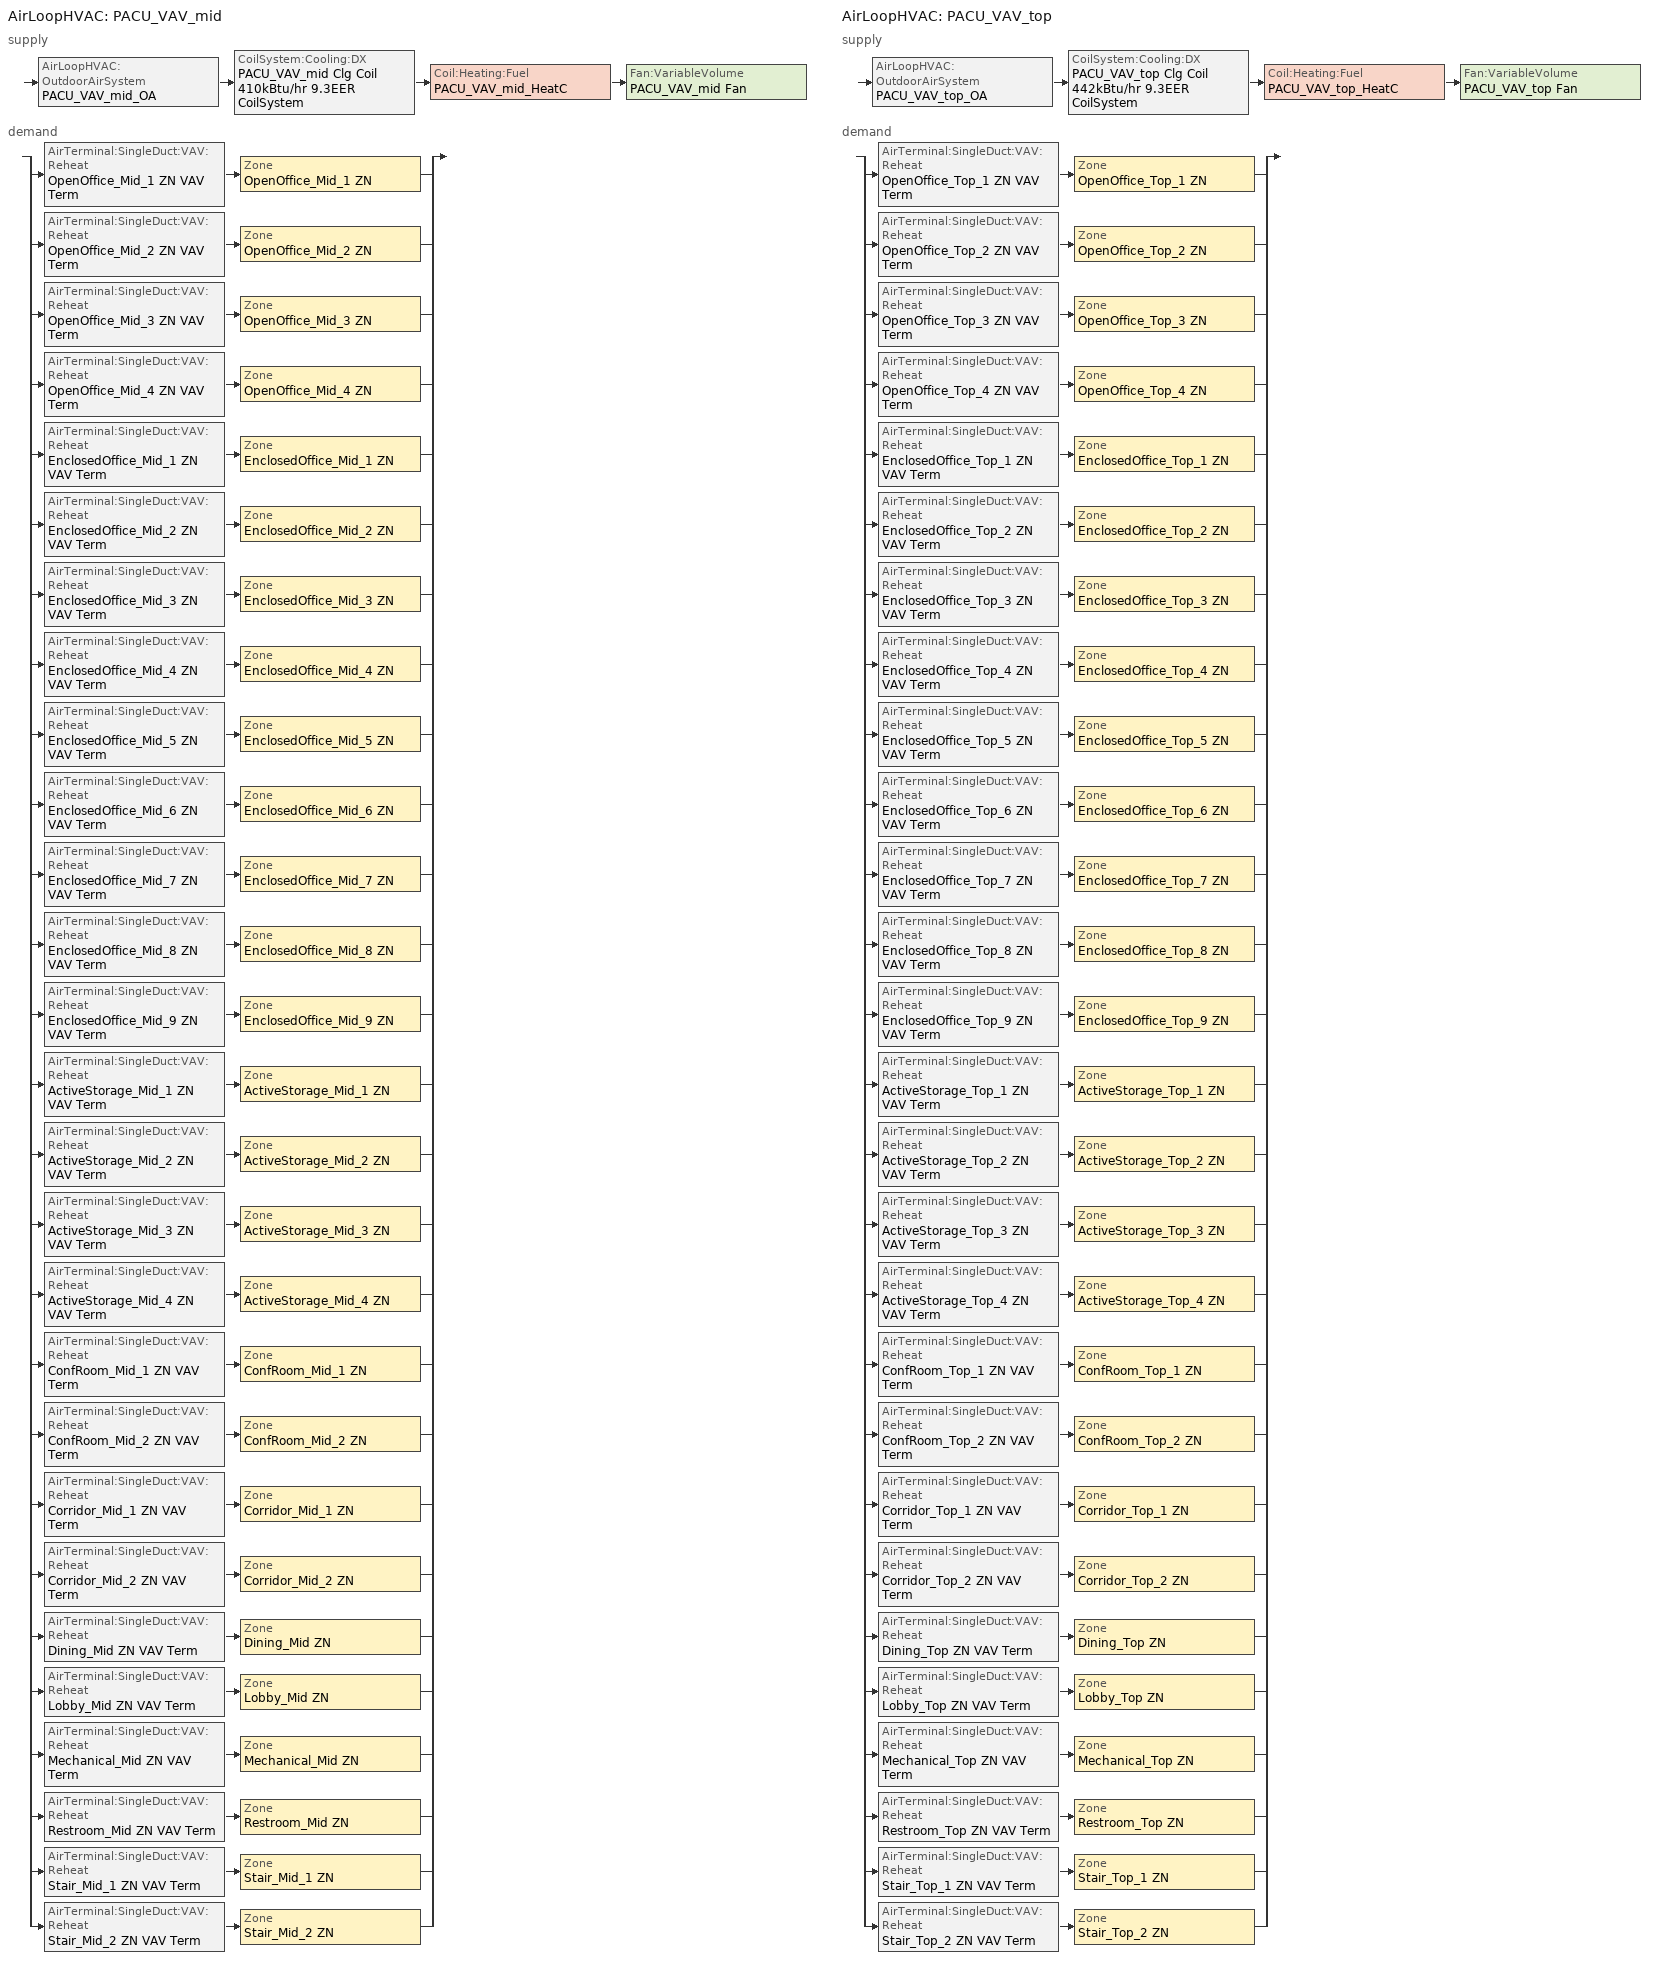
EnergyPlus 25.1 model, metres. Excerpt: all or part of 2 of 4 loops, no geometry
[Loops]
AirLoopHVAC 'PACU_VAV_mid'
 supply: AirLoopHVAC:OutdoorAirSystem 'PACU_VAV_mid_OA' > CoilSystem:Cooling:DX 'PACU_VAV_mid Clg Coil 410kBtu/hr 9.3EER CoilSystem' > Coil:Heating:Fuel 'PACU_VAV_mid_HeatC' > Fan:VariableVolume 'PACU_VAV_mid Fan'
 demand: split
  | AirTerminal:SingleDuct:VAV:Reheat 'OpenOffice_Mid_1 ZN VAV Term' > Zone 'OpenOffice_Mid_1 ZN'
  | AirTerminal:SingleDuct:VAV:Reheat 'OpenOffice_Mid_2 ZN VAV Term' > Zone 'OpenOffice_Mid_2 ZN'
  | AirTerminal:SingleDuct:VAV:Reheat 'OpenOffice_Mid_3 ZN VAV Term' > Zone 'OpenOffice_Mid_3 ZN'
  | AirTerminal:SingleDuct:VAV:Reheat 'OpenOffice_Mid_4 ZN VAV Term' > Zone 'OpenOffice_Mid_4 ZN'
  | AirTerminal:SingleDuct:VAV:Reheat 'EnclosedOffice_Mid_1 ZN VAV Term' > Zone 'EnclosedOffice_Mid_1 ZN'
  | AirTerminal:SingleDuct:VAV:Reheat 'EnclosedOffice_Mid_2 ZN VAV Term' > Zone 'EnclosedOffice_Mid_2 ZN'
  | AirTerminal:SingleDuct:VAV:Reheat 'EnclosedOffice_Mid_3 ZN VAV Term' > Zone 'EnclosedOffice_Mid_3 ZN'
  | AirTerminal:SingleDuct:VAV:Reheat 'EnclosedOffice_Mid_4 ZN VAV Term' > Zone 'EnclosedOffice_Mid_4 ZN'
  | AirTerminal:SingleDuct:VAV:Reheat 'EnclosedOffice_Mid_5 ZN VAV Term' > Zone 'EnclosedOffice_Mid_5 ZN'
  | AirTerminal:SingleDuct:VAV:Reheat 'EnclosedOffice_Mid_6 ZN VAV Term' > Zone 'EnclosedOffice_Mid_6 ZN'
  | AirTerminal:SingleDuct:VAV:Reheat 'EnclosedOffice_Mid_7 ZN VAV Term' > Zone 'EnclosedOffice_Mid_7 ZN'
  | AirTerminal:SingleDuct:VAV:Reheat 'EnclosedOffice_Mid_8 ZN VAV Term' > Zone 'EnclosedOffice_Mid_8 ZN'
  | AirTerminal:SingleDuct:VAV:Reheat 'EnclosedOffice_Mid_9 ZN VAV Term' > Zone 'EnclosedOffice_Mid_9 ZN'
  | AirTerminal:SingleDuct:VAV:Reheat 'ActiveStorage_Mid_1 ZN VAV Term' > Zone 'ActiveStorage_Mid_1 ZN'
  | AirTerminal:SingleDuct:VAV:Reheat 'ActiveStorage_Mid_2 ZN VAV Term' > Zone 'ActiveStorage_Mid_2 ZN'
  | AirTerminal:SingleDuct:VAV:Reheat 'ActiveStorage_Mid_3 ZN VAV Term' > Zone 'ActiveStorage_Mid_3 ZN'
  | AirTerminal:SingleDuct:VAV:Reheat 'ActiveStorage_Mid_4 ZN VAV Term' > Zone 'ActiveStorage_Mid_4 ZN'
  | AirTerminal:SingleDuct:VAV:Reheat 'ConfRoom_Mid_1 ZN VAV Term' > Zone 'ConfRoom_Mid_1 ZN'
  | AirTerminal:SingleDuct:VAV:Reheat 'ConfRoom_Mid_2 ZN VAV Term' > Zone 'ConfRoom_Mid_2 ZN'
  | AirTerminal:SingleDuct:VAV:Reheat 'Corridor_Mid_1 ZN VAV Term' > Zone 'Corridor_Mid_1 ZN'
  | AirTerminal:SingleDuct:VAV:Reheat 'Corridor_Mid_2 ZN VAV Term' > Zone 'Corridor_Mid_2 ZN'
  | AirTerminal:SingleDuct:VAV:Reheat 'Dining_Mid ZN VAV Term' > Zone 'Dining_Mid ZN'
  | AirTerminal:SingleDuct:VAV:Reheat 'Lobby_Mid ZN VAV Term' > Zone 'Lobby_Mid ZN'
  | AirTerminal:SingleDuct:VAV:Reheat 'Mechanical_Mid ZN VAV Term' > Zone 'Mechanical_Mid ZN'
  | AirTerminal:SingleDuct:VAV:Reheat 'Restroom_Mid ZN VAV Term' > Zone 'Restroom_Mid ZN'
  | AirTerminal:SingleDuct:VAV:Reheat 'Stair_Mid_1 ZN VAV Term' > Zone 'Stair_Mid_1 ZN'
  | AirTerminal:SingleDuct:VAV:Reheat 'Stair_Mid_2 ZN VAV Term' > Zone 'Stair_Mid_2 ZN'
AirLoopHVAC 'PACU_VAV_top'
 supply: AirLoopHVAC:OutdoorAirSystem 'PACU_VAV_top_OA' > CoilSystem:Cooling:DX 'PACU_VAV_top Clg Coil 442kBtu/hr 9.3EER CoilSystem' > Coil:Heating:Fuel 'PACU_VAV_top_HeatC' > Fan:VariableVolume 'PACU_VAV_top Fan'
 demand: split
  | AirTerminal:SingleDuct:VAV:Reheat 'OpenOffice_Top_1 ZN VAV Term' > Zone 'OpenOffice_Top_1 ZN'
  | AirTerminal:SingleDuct:VAV:Reheat 'OpenOffice_Top_2 ZN VAV Term' > Zone 'OpenOffice_Top_2 ZN'
  | AirTerminal:SingleDuct:VAV:Reheat 'OpenOffice_Top_3 ZN VAV Term' > Zone 'OpenOffice_Top_3 ZN'
  | AirTerminal:SingleDuct:VAV:Reheat 'OpenOffice_Top_4 ZN VAV Term' > Zone 'OpenOffice_Top_4 ZN'
  | AirTerminal:SingleDuct:VAV:Reheat 'EnclosedOffice_Top_1 ZN VAV Term' > Zone 'EnclosedOffice_Top_1 ZN'
  | AirTerminal:SingleDuct:VAV:Reheat 'EnclosedOffice_Top_2 ZN VAV Term' > Zone 'EnclosedOffice_Top_2 ZN'
  | AirTerminal:SingleDuct:VAV:Reheat 'EnclosedOffice_Top_3 ZN VAV Term' > Zone 'EnclosedOffice_Top_3 ZN'
  | AirTerminal:SingleDuct:VAV:Reheat 'EnclosedOffice_Top_4 ZN VAV Term' > Zone 'EnclosedOffice_Top_4 ZN'
  | AirTerminal:SingleDuct:VAV:Reheat 'EnclosedOffice_Top_5 ZN VAV Term' > Zone 'EnclosedOffice_Top_5 ZN'
  | AirTerminal:SingleDuct:VAV:Reheat 'EnclosedOffice_Top_6 ZN VAV Term' > Zone 'EnclosedOffice_Top_6 ZN'
  | AirTerminal:SingleDuct:VAV:Reheat 'EnclosedOffice_Top_7 ZN VAV Term' > Zone 'EnclosedOffice_Top_7 ZN'
  | AirTerminal:SingleDuct:VAV:Reheat 'EnclosedOffice_Top_8 ZN VAV Term' > Zone 'EnclosedOffice_Top_8 ZN'
  | AirTerminal:SingleDuct:VAV:Reheat 'EnclosedOffice_Top_9 ZN VAV Term' > Zone 'EnclosedOffice_Top_9 ZN'
  | AirTerminal:SingleDuct:VAV:Reheat 'ActiveStorage_Top_1 ZN VAV Term' > Zone 'ActiveStorage_Top_1 ZN'
  | AirTerminal:SingleDuct:VAV:Reheat 'ActiveStorage_Top_2 ZN VAV Term' > Zone 'ActiveStorage_Top_2 ZN'
  | AirTerminal:SingleDuct:VAV:Reheat 'ActiveStorage_Top_3 ZN VAV Term' > Zone 'ActiveStorage_Top_3 ZN'
  | AirTerminal:SingleDuct:VAV:Reheat 'ActiveStorage_Top_4 ZN VAV Term' > Zone 'ActiveStorage_Top_4 ZN'
  | AirTerminal:SingleDuct:VAV:Reheat 'ConfRoom_Top_1 ZN VAV Term' > Zone 'ConfRoom_Top_1 ZN'
  | AirTerminal:SingleDuct:VAV:Reheat 'ConfRoom_Top_2 ZN VAV Term' > Zone 'ConfRoom_Top_2 ZN'
  | AirTerminal:SingleDuct:VAV:Reheat 'Corridor_Top_1 ZN VAV Term' > Zone 'Corridor_Top_1 ZN'
  | AirTerminal:SingleDuct:VAV:Reheat 'Corridor_Top_2 ZN VAV Term' > Zone 'Corridor_Top_2 ZN'
  | AirTerminal:SingleDuct:VAV:Reheat 'Dining_Top ZN VAV Term' > Zone 'Dining_Top ZN'
  | AirTerminal:SingleDuct:VAV:Reheat 'Lobby_Top ZN VAV Term' > Zone 'Lobby_Top ZN'
  | AirTerminal:SingleDuct:VAV:Reheat 'Mechanical_Top ZN VAV Term' > Zone 'Mechanical_Top ZN'
  | AirTerminal:SingleDuct:VAV:Reheat 'Restroom_Top ZN VAV Term' > Zone 'Restroom_Top ZN'
  | AirTerminal:SingleDuct:VAV:Reheat 'Stair_Top_1 ZN VAV Term' > Zone 'Stair_Top_1 ZN'
  | AirTerminal:SingleDuct:VAV:Reheat 'Stair_Top_2 ZN VAV Term' > Zone 'Stair_Top_2 ZN'
[DesignSpecification:OutdoorAir] Outdoor Air Method=Sum; Outdoor Air Flow per Zone {m3/s}=0; Outdoor Air Flow Air Changes per Hour {1/hr}=0
Name | Outdoor Air Flow per Person {m3/s-person} | Outdoor Air Flow per Zone Floor Area {m3/s-m2}
MediumOffice - Storage Ventilation; MediumOffice - Conference Ventilation; MediumOffice - ClosedOffice Ventilation; MediumOffice - Lobby Ventilation; MediumOffice - OpenOffice Ventilation | 0.00235973 | 0.0003048
MediumOffice - Corridor Ventilation | 0 | 0.0003048
MediumOffice - Dining Ventilation | 0.00235973 | 0.0006096
MediumOffice - Elec/MechRoom Ventilation; MediumOffice - Restroom Ventilation; MediumOffice - Stair Ventilation | 0 | 0
[DesignSpecification:ZoneAirDistribution] Zone Air Distribution Effectiveness in Cooling Mode=1; Zone Air Distribution Effectiveness in Heating Mode=1
ActiveStorage_Mid_1 ZN Design Spec Zone Air Dist; ActiveStorage_Mid_2 ZN Design Spec Zone Air Dist; ActiveStorage_Mid_3 ZN Design Spec Zone Air Dist; ActiveStorage_Mid_4 ZN Design Spec Zone Air Dist; ActiveStorage_Top_1 ZN Design Spec Zone Air Dist; ActiveStorage_Top_2 ZN Design Spec Zone Air Dist; ActiveStorage_Top_3 ZN Design Spec Zone Air Dist; ActiveStorage_Top_4 ZN Design Spec Zone Air Dist; ConfRoom_Mid_1 ZN Design Spec Zone Air Dist; ConfRoom_Mid_2 ZN Design Spec Zone Air Dist; ConfRoom_Top_1 ZN Design Spec Zone Air Dist; ConfRoom_Top_2 ZN Design Spec Zone Air Dist; Corridor_Mid_1 ZN Design Spec Zone Air Dist; Corridor_Mid_2 ZN Design Spec Zone Air Dist; Corridor_Top_1 ZN Design Spec Zone Air Dist; Corridor_Top_2 ZN Design Spec Zone Air Dist; Dining_Mid ZN Design Spec Zone Air Dist; Dining_Top ZN Design Spec Zone Air Dist; EnclosedOffice_Mid_1 ZN Design Spec Zone Air Dist; EnclosedOffice_Mid_2 ZN Design Spec Zone Air Dist; EnclosedOffice_Mid_3 ZN Design Spec Zone Air Dist; EnclosedOffice_Top_1 ZN Design Spec Zone Air Dist; EnclosedOffice_Top_2 ZN Design Spec Zone Air Dist; EnclosedOffice_Top_3 ZN Design Spec Zone Air Dist; Lobby_Mid ZN Design Spec Zone Air Dist; Lobby_Top ZN Design Spec Zone Air Dist; Mechanical_Mid ZN Design Spec Zone Air Dist; Mechanical_Top ZN Design Spec Zone Air Dist; OpenOffice_Mid_1 ZN Design Spec Zone Air Dist; OpenOffice_Mid_2 ZN Design Spec Zone Air Dist; OpenOffice_Mid_3 ZN Design Spec Zone Air Dist; OpenOffice_Mid_4 ZN Design Spec Zone Air Dist; OpenOffice_Top_1 ZN Design Spec Zone Air Dist; OpenOffice_Top_2 ZN Design Spec Zone Air Dist; OpenOffice_Top_3 ZN Design Spec Zone Air Dist; OpenOffice_Top_4 ZN Design Spec Zone Air Dist; Restroom_Mid ZN Design Spec Zone Air Dist; Restroom_Top ZN Design Spec Zone Air Dist; Stair_Mid_1 ZN Design Spec Zone Air Dist; Stair_Mid_2 ZN Design Spec Zone Air Dist; Stair_Top_1 ZN Design Spec Zone Air Dist; Stair_Top_2 ZN Design Spec Zone Air Dist; EnclosedOffice_Mid_4 ZN Design Spec Zone Air Dist; EnclosedOffice_Mid_5 ZN Design Spec Zone Air Dist; EnclosedOffice_Mid_6 ZN Design Spec Zone Air Dist; EnclosedOffice_Mid_7 ZN Design Spec Zone Air Dist; EnclosedOffice_Mid_8 ZN Design Spec Zone Air Dist; EnclosedOffice_Mid_9 ZN Design Spec Zone Air Dist; EnclosedOffice_Top_4 ZN Design Spec Zone Air Dist; EnclosedOffice_Top_5 ZN Design Spec Zone Air Dist; EnclosedOffice_Top_6 ZN Design Spec Zone Air Dist; EnclosedOffice_Top_7 ZN Design Spec Zone Air Dist; EnclosedOffice_Top_8 ZN Design Spec Zone Air Dist; EnclosedOffice_Top_9 ZN Design Spec Zone Air Dist
[Sizing:System] Type of Load to Size On=Sensible; Central Heating Maximum System Air Flow Ratio=0.5; Preheat Design Temperature {C}=7; Preheat Design Humidity Ratio {kgWater/kgDryAir}=0.008; Precool Design Temperature {C}=12.8; Precool Design Humidity Ratio {kgWater/kgDryAir}=0.008; Central Cooling Design Supply Air Temperature {C}=12.8; Central Heating Design Supply Air Temperature {C}=12.8; Type of Zone Sum to Use=Coincident; 100% Outdoor Air in Cooling=No; 100% Outdoor Air in Heating=No; Central Cooling Design Supply Air Humidity Ratio {kgWater/kgDryAir}=0.0085; Central Heating Design Supply Air Humidity Ratio {kgWater/kgDryAir}=0.008; Cooling Supply Air Flow Rate Method=DesignDay; Cooling Supply Air Flow Rate {m3/s}=0; Heating Supply Air Flow Rate Method=DesignDay; Heating Supply Air Flow Rate {m3/s}=0; System Outdoor Air Method=ZoneSum
Name | Design Outdoor Air Flow Rate {m3/s}
PACU_VAV_mid | 0.998481
PACU_VAV_top | 0.998477
[ZoneControl:Thermostat] Control Type Schedule=Dual Zone Control Type Sched
Name | Zone or ZoneList | Control 1
ActiveStorage_Mid_1 ZN Thermostat | ActiveStorage_Mid_1 ZN | MediumOffice - Storage Thermostat 5
ActiveStorage_Mid_2 ZN Thermostat | ActiveStorage_Mid_2 ZN | MediumOffice - Storage Thermostat 6
ActiveStorage_Mid_3 ZN Thermostat | ActiveStorage_Mid_3 ZN | MediumOffice - Storage Thermostat 7
ActiveStorage_Mid_4 ZN Thermostat | ActiveStorage_Mid_4 ZN | MediumOffice - Storage Thermostat 8
ActiveStorage_Top_1 ZN Thermostat | ActiveStorage_Top_1 ZN | MediumOffice - Storage Thermostat 9
ActiveStorage_Top_2 ZN Thermostat | ActiveStorage_Top_2 ZN | MediumOffice - Storage Thermostat 10
ActiveStorage_Top_3 ZN Thermostat | ActiveStorage_Top_3 ZN | MediumOffice - Storage Thermostat 11
ActiveStorage_Top_4 ZN Thermostat | ActiveStorage_Top_4 ZN | MediumOffice - Storage Thermostat 12
ConfRoom_Mid_1 ZN Thermostat | ConfRoom_Mid_1 ZN | MediumOffice - Conference Thermostat 3
ConfRoom_Mid_2 ZN Thermostat | ConfRoom_Mid_2 ZN | MediumOffice - Conference Thermostat 4
ConfRoom_Top_1 ZN Thermostat | ConfRoom_Top_1 ZN | MediumOffice - Conference Thermostat 5
ConfRoom_Top_2 ZN Thermostat | ConfRoom_Top_2 ZN | MediumOffice - Conference Thermostat 6
Corridor_Mid_1 ZN Thermostat | Corridor_Mid_1 ZN | MediumOffice - Corridor Thermostat 3
Corridor_Mid_2 ZN Thermostat | Corridor_Mid_2 ZN | MediumOffice - Corridor Thermostat 4
Corridor_Top_1 ZN Thermostat | Corridor_Top_1 ZN | MediumOffice - Corridor Thermostat 5
Corridor_Top_2 ZN Thermostat | Corridor_Top_2 ZN | MediumOffice - Corridor Thermostat 6
Dining_Mid ZN Thermostat | Dining_Mid ZN | MediumOffice - Dining Thermostat 2
Dining_Top ZN Thermostat | Dining_Top ZN | MediumOffice - Dining Thermostat 3
EnclosedOffice_Mid_1 ZN Thermostat | EnclosedOffice_Mid_1 ZN | MediumOffice - ClosedOffice Thermostat 5
EnclosedOffice_Mid_2 ZN Thermostat | EnclosedOffice_Mid_2 ZN | MediumOffice - ClosedOffice Thermostat 6
EnclosedOffice_Mid_3 ZN Thermostat | EnclosedOffice_Mid_3 ZN | MediumOffice - ClosedOffice Thermostat 7
EnclosedOffice_Top_1 ZN Thermostat | EnclosedOffice_Top_1 ZN | MediumOffice - ClosedOffice Thermostat 8
EnclosedOffice_Top_2 ZN Thermostat | EnclosedOffice_Top_2 ZN | MediumOffice - ClosedOffice Thermostat 9
EnclosedOffice_Top_3 ZN Thermostat | EnclosedOffice_Top_3 ZN | MediumOffice - ClosedOffice Thermostat 10
Lobby_Mid ZN Thermostat | Lobby_Mid ZN | MediumOffice - Lobby Thermostat 2
Lobby_Top ZN Thermostat | Lobby_Top ZN | MediumOffice - Lobby Thermostat 3
Mechanical_Mid ZN Thermostat | Mechanical_Mid ZN | MediumOffice - Elec/MechRoom Thermostat 2
Mechanical_Top ZN Thermostat | Mechanical_Top ZN | MediumOffice - Elec/MechRoom Thermostat 3
OpenOffice_Mid_1 ZN Thermostat | OpenOffice_Mid_1 ZN | MediumOffice - OpenOffice Thermostat 4
OpenOffice_Mid_2 ZN Thermostat | OpenOffice_Mid_2 ZN | MediumOffice - OpenOffice Thermostat 5
OpenOffice_Mid_3 ZN Thermostat | OpenOffice_Mid_3 ZN | MediumOffice - OpenOffice Thermostat 6
OpenOffice_Mid_4 ZN Thermostat | OpenOffice_Mid_4 ZN | MediumOffice - OpenOffice Thermostat 7
OpenOffice_Top_1 ZN Thermostat | OpenOffice_Top_1 ZN | MediumOffice - OpenOffice Thermostat 8
OpenOffice_Top_2 ZN Thermostat | OpenOffice_Top_2 ZN | MediumOffice - OpenOffice Thermostat 9
OpenOffice_Top_3 ZN Thermostat | OpenOffice_Top_3 ZN | MediumOffice - OpenOffice Thermostat 10
OpenOffice_Top_4 ZN Thermostat | OpenOffice_Top_4 ZN | MediumOffice - OpenOffice Thermostat 11
Restroom_Mid ZN Thermostat | Restroom_Mid ZN | MediumOffice - Restroom Thermostat 2
Restroom_Top ZN Thermostat | Restroom_Top ZN | MediumOffice - Restroom Thermostat 3
Stair_Mid_1 ZN Thermostat | Stair_Mid_1 ZN | MediumOffice - Stair Thermostat 3
Stair_Mid_2 ZN Thermostat | Stair_Mid_2 ZN | MediumOffice - Stair Thermostat 4
Stair_Top_1 ZN Thermostat | Stair_Top_1 ZN | MediumOffice - Stair Thermostat 5
Stair_Top_2 ZN Thermostat | Stair_Top_2 ZN | MediumOffice - Stair Thermostat 6
EnclosedOffice_Mid_4 ZN Thermostat | EnclosedOffice_Mid_4 ZN | MediumOffice - ClosedOffice Thermostat 1
EnclosedOffice_Mid_5 ZN Thermostat | EnclosedOffice_Mid_5 ZN | MediumOffice - ClosedOffice Thermostat 1
EnclosedOffice_Mid_6 ZN Thermostat | EnclosedOffice_Mid_6 ZN | MediumOffice - ClosedOffice Thermostat 1
EnclosedOffice_Mid_7 ZN Thermostat | EnclosedOffice_Mid_7 ZN | MediumOffice - ClosedOffice Thermostat 1
EnclosedOffice_Mid_8 ZN Thermostat | EnclosedOffice_Mid_8 ZN | MediumOffice - ClosedOffice Thermostat 1
EnclosedOffice_Mid_9 ZN Thermostat | EnclosedOffice_Mid_9 ZN | MediumOffice - ClosedOffice Thermostat 1
EnclosedOffice_Top_4 ZN Thermostat | EnclosedOffice_Top_4 ZN | MediumOffice - ClosedOffice Thermostat 1
EnclosedOffice_Top_5 ZN Thermostat | EnclosedOffice_Top_5 ZN | MediumOffice - ClosedOffice Thermostat 1
EnclosedOffice_Top_6 ZN Thermostat | EnclosedOffice_Top_6 ZN | MediumOffice - ClosedOffice Thermostat 1
EnclosedOffice_Top_7 ZN Thermostat | EnclosedOffice_Top_7 ZN | MediumOffice - ClosedOffice Thermostat 1
EnclosedOffice_Top_8 ZN Thermostat | EnclosedOffice_Top_8 ZN | MediumOffice - ClosedOffice Thermostat 1
EnclosedOffice_Top_9 ZN Thermostat | EnclosedOffice_Top_9 ZN | MediumOffice - ClosedOffice Thermostat 1
[ThermostatSetpoint:DualSetpoint] Heating Setpoint Temperature Schedule=HTGSETP_SCH_YES_OPTIMUM; Cooling Setpoint Temperature Schedule=CLGSETP_SCH_YES_OPTIMUM
MediumOffice - Storage Thermostat 5; MediumOffice - Storage Thermostat 6; MediumOffice - Storage Thermostat 7; MediumOffice - Storage Thermostat 8; MediumOffice - Storage Thermostat 9; MediumOffice - Storage Thermostat 10; MediumOffice - Storage Thermostat 11; MediumOffice - Storage Thermostat 12; MediumOffice - Conference Thermostat 3; MediumOffice - Conference Thermostat 4; MediumOffice - Conference Thermostat 5; MediumOffice - Conference Thermostat 6; MediumOffice - Corridor Thermostat 3; MediumOffice - Corridor Thermostat 4; MediumOffice - Corridor Thermostat 5; MediumOffice - Corridor Thermostat 6; MediumOffice - Dining Thermostat 2; MediumOffice - Dining Thermostat 3; MediumOffice - ClosedOffice Thermostat 1; MediumOffice - ClosedOffice Thermostat 5; MediumOffice - ClosedOffice Thermostat 6; MediumOffice - ClosedOffice Thermostat 7; MediumOffice - ClosedOffice Thermostat 8; MediumOffice - ClosedOffice Thermostat 9; MediumOffice - ClosedOffice Thermostat 10; MediumOffice - Lobby Thermostat 2; MediumOffice - Lobby Thermostat 3; MediumOffice - Elec/MechRoom Thermostat 2; MediumOffice - Elec/MechRoom Thermostat 3; MediumOffice - OpenOffice Thermostat 4; MediumOffice - OpenOffice Thermostat 5; MediumOffice - OpenOffice Thermostat 6; MediumOffice - OpenOffice Thermostat 7; MediumOffice - OpenOffice Thermostat 8; MediumOffice - OpenOffice Thermostat 9; MediumOffice - OpenOffice Thermostat 10; MediumOffice - OpenOffice Thermostat 11; MediumOffice - Restroom Thermostat 2; MediumOffice - Restroom Thermostat 3; MediumOffice - Stair Thermostat 3; MediumOffice - Stair Thermostat 4; MediumOffice - Stair Thermostat 5; MediumOffice - Stair Thermostat 6
[AirTerminal:SingleDuct:VAV:Reheat] Availability Schedule=ALWAYS_ON; Maximum Air Flow Rate {m3/s}=Autosize; Zone Minimum Air Flow Input Method=FixedFlowRate; Maximum Hot Water or Steam Flow Rate {m3/s}=Autosize; Minimum Hot Water or Steam Flow Rate {m3/s}=0; Convergence Tolerance=0.001; Damper Heating Action=ReverseWithLimits; Maximum Flow per Zone Floor Area During Reheat {m3/s-m2}=Autocalculate; Maximum Flow Fraction During Reheat=0.5; Maximum Reheat Air Temperature {C}=40
Name | Fixed Minimum Air Flow Rate {m3/s} | Reheat Coil
ActiveStorage_Mid_1 ZN VAV Term | 0.032571 | ActiveStorage_Mid_1 ZN Rht Coil
ActiveStorage_Mid_2 ZN VAV Term | 0.028998 | ActiveStorage_Mid_2 ZN Rht Coil
ActiveStorage_Mid_3 ZN VAV Term | 0.028998 | ActiveStorage_Mid_3 ZN Rht Coil
ActiveStorage_Mid_4 ZN VAV Term | 0.011916 | ActiveStorage_Mid_4 ZN Rht Coil
ActiveStorage_Top_1 ZN VAV Term | 0.032571 | ActiveStorage_Top_1 ZN Rht Coil
ActiveStorage_Top_2 ZN VAV Term | 0.028998 | ActiveStorage_Top_2 ZN Rht Coil
ActiveStorage_Top_3 ZN VAV Term | 0.028998 | ActiveStorage_Top_3 ZN Rht Coil
ActiveStorage_Top_4 ZN VAV Term | 0.011916 | ActiveStorage_Top_4 ZN Rht Coil
ConfRoom_Mid_1 ZN VAV Term | 0.0643995 | ConfRoom_Mid_1 ZN Rht Coil
ConfRoom_Mid_2 ZN VAV Term | 0.0643995 | ConfRoom_Mid_2 ZN Rht Coil
ConfRoom_Top_1 ZN VAV Term | 0.0643995 | ConfRoom_Top_1 ZN Rht Coil
ConfRoom_Top_2 ZN VAV Term | 0.0643995 | ConfRoom_Top_2 ZN Rht Coil
Corridor_Mid_1 ZN VAV Term | 0.033498 | Corridor_Mid_1 ZN Rht Coil
Corridor_Mid_2 ZN VAV Term | 0.033498 | Corridor_Mid_2 ZN Rht Coil
Corridor_Top_1 ZN VAV Term | 0.033498 | Corridor_Top_1 ZN Rht Coil
Corridor_Top_2 ZN VAV Term | 0.033498 | Corridor_Top_2 ZN Rht Coil
Dining_Mid ZN VAV Term | 0.031896 | Dining_Mid ZN Rht Coil
Dining_Top ZN VAV Term | 0.031896 | Dining_Top ZN Rht Coil
EnclosedOffice_Mid_1 ZN VAV Term | 0.0216705 | EnclosedOffice_Mid_1 ZN Rht Coil
EnclosedOffice_Mid_2 ZN VAV Term | 0.0216705 | EnclosedOffice_Mid_2 ZN Rht Coil
EnclosedOffice_Mid_3 ZN VAV Term | 0.0264585 | EnclosedOffice_Mid_3 ZN Rht Coil
EnclosedOffice_Top_1 ZN VAV Term | 0.021657 | EnclosedOffice_Top_1 ZN Rht Coil
EnclosedOffice_Top_2 ZN VAV Term | 0.0216705 | EnclosedOffice_Top_2 ZN Rht Coil
EnclosedOffice_Top_3 ZN VAV Term | 0.0264585 | EnclosedOffice_Top_3 ZN Rht Coil
Lobby_Mid ZN VAV Term | 0.0538935 | Lobby_Mid ZN Rht Coil
Lobby_Top ZN VAV Term | 0.0538935 | Lobby_Top ZN Rht Coil
Mechanical_Mid ZN VAV Term | 0.0224145 | Mechanical_Mid ZN Rht Coil
Mechanical_Top ZN VAV Term | 0.0224145 | Mechanical_Top ZN Rht Coil
OpenOffice_Mid_1 ZN VAV Term | 0.124845 | OpenOffice_Mid_1 ZN Rht Coil
OpenOffice_Mid_2 ZN VAV Term | 0.136614 | OpenOffice_Mid_2 ZN Rht Coil
OpenOffice_Mid_3 ZN VAV Term | 0.113089 | OpenOffice_Mid_3 ZN Rht Coil
OpenOffice_Mid_4 ZN VAV Term | 0.114934 | OpenOffice_Mid_4 ZN Rht Coil
OpenOffice_Top_1 ZN VAV Term | 0.124845 | OpenOffice_Top_1 ZN Rht Coil
OpenOffice_Top_2 ZN VAV Term | 0.136614 | OpenOffice_Top_2 ZN Rht Coil
OpenOffice_Top_3 ZN VAV Term | 0.113089 | OpenOffice_Top_3 ZN Rht Coil
OpenOffice_Top_4 ZN VAV Term | 0.114934 | OpenOffice_Top_4 ZN Rht Coil
Restroom_Mid ZN VAV Term | 0 | Restroom_Mid ZN Rht Coil
Restroom_Top ZN VAV Term | 0 | Restroom_Top ZN Rht Coil
Stair_Mid_1 ZN VAV Term | 0.0138195 | Stair_Mid_1 ZN Rht Coil
Stair_Mid_2 ZN VAV Term | 0.0138195 | Stair_Mid_2 ZN Rht Coil
Stair_Top_1 ZN VAV Term | 0.0138195 | Stair_Top_1 ZN Rht Coil
Stair_Top_2 ZN VAV Term | 0.0138195 | Stair_Top_2 ZN Rht Coil
EnclosedOffice_Mid_4 ZN VAV Term | 0.021648 | EnclosedOffice_Mid_4 ZN Rht Coil
EnclosedOffice_Mid_5 ZN VAV Term | 0.021648 | EnclosedOffice_Mid_5 ZN Rht Coil
EnclosedOffice_Mid_6 ZN VAV Term | 0.021648 | EnclosedOffice_Mid_6 ZN Rht Coil
EnclosedOffice_Mid_7 ZN VAV Term | 0.021648 | EnclosedOffice_Mid_7 ZN Rht Coil
EnclosedOffice_Mid_8 ZN VAV Term | 0.021648 | EnclosedOffice_Mid_8 ZN Rht Coil
EnclosedOffice_Mid_9 ZN VAV Term | 0.021648 | EnclosedOffice_Mid_9 ZN Rht Coil
EnclosedOffice_Top_4 ZN VAV Term | 0.021657 | EnclosedOffice_Top_4 ZN Rht Coil
EnclosedOffice_Top_5 ZN VAV Term | 0.021648 | EnclosedOffice_Top_5 ZN Rht Coil
EnclosedOffice_Top_6 ZN VAV Term | 0.021648 | EnclosedOffice_Top_6 ZN Rht Coil
EnclosedOffice_Top_7 ZN VAV Term | 0.021648 | EnclosedOffice_Top_7 ZN Rht Coil
EnclosedOffice_Top_8 ZN VAV Term | 0.021648 | EnclosedOffice_Top_8 ZN Rht Coil
EnclosedOffice_Top_9 ZN VAV Term | 0.021648 | EnclosedOffice_Top_9 ZN Rht Coil
[Zone equipment]
ActiveStorage_Mid_1 ZN: ActiveStorage_Mid_1 ZN VAV Term
ActiveStorage_Mid_2 ZN: ActiveStorage_Mid_2 ZN VAV Term
ActiveStorage_Mid_3 ZN: ActiveStorage_Mid_3 ZN VAV Term
ActiveStorage_Mid_4 ZN: ActiveStorage_Mid_4 ZN VAV Term
ActiveStorage_Top_1 ZN: ActiveStorage_Top_1 ZN VAV Term
ActiveStorage_Top_2 ZN: ActiveStorage_Top_2 ZN VAV Term
ActiveStorage_Top_3 ZN: ActiveStorage_Top_3 ZN VAV Term
ActiveStorage_Top_4 ZN: ActiveStorage_Top_4 ZN VAV Term
ConfRoom_Mid_1 ZN: ConfRoom_Mid_1 ZN VAV Term
ConfRoom_Mid_2 ZN: ConfRoom_Mid_2 ZN VAV Term
ConfRoom_Top_1 ZN: ConfRoom_Top_1 ZN VAV Term
ConfRoom_Top_2 ZN: ConfRoom_Top_2 ZN VAV Term
Corridor_Mid_1 ZN: Corridor_Mid_1 ZN VAV Term
Corridor_Mid_2 ZN: Corridor_Mid_2 ZN VAV Term
Corridor_Top_1 ZN: Corridor_Top_1 ZN VAV Term
Corridor_Top_2 ZN: Corridor_Top_2 ZN VAV Term
Dining_Mid ZN: Dining_Mid ZN VAV Term
Dining_Top ZN: Dining_Top ZN VAV Term
EnclosedOffice_Mid_1 ZN: EnclosedOffice_Mid_1 ZN VAV Term
EnclosedOffice_Mid_2 ZN: EnclosedOffice_Mid_2 ZN VAV Term
EnclosedOffice_Mid_3 ZN: EnclosedOffice_Mid_3 ZN VAV Term
EnclosedOffice_Top_1 ZN: EnclosedOffice_Top_1 ZN VAV Term
EnclosedOffice_Top_2 ZN: EnclosedOffice_Top_2 ZN VAV Term
EnclosedOffice_Top_3 ZN: EnclosedOffice_Top_3 ZN VAV Term
Lobby_Mid ZN: Lobby_Mid ZN VAV Term
Lobby_Top ZN: Lobby_Top ZN VAV Term
Mechanical_Mid ZN: Mechanical_Mid ZN VAV Term
Mechanical_Top ZN: Mechanical_Top ZN VAV Term
OpenOffice_Mid_1 ZN: OpenOffice_Mid_1 ZN VAV Term
OpenOffice_Mid_2 ZN: OpenOffice_Mid_2 ZN VAV Term
OpenOffice_Mid_3 ZN: OpenOffice_Mid_3 ZN VAV Term
OpenOffice_Mid_4 ZN: OpenOffice_Mid_4 ZN VAV Term
OpenOffice_Top_1 ZN: OpenOffice_Top_1 ZN VAV Term
OpenOffice_Top_2 ZN: OpenOffice_Top_2 ZN VAV Term
OpenOffice_Top_3 ZN: OpenOffice_Top_3 ZN VAV Term
OpenOffice_Top_4 ZN: OpenOffice_Top_4 ZN VAV Term
Restroom_Mid ZN: Restroom_Mid ZN VAV Term
Restroom_Top ZN: Restroom_Top ZN VAV Term
Stair_Mid_1 ZN: Stair_Mid_1 ZN VAV Term
Stair_Mid_2 ZN: Stair_Mid_2 ZN VAV Term
Stair_Top_1 ZN: Stair_Top_1 ZN VAV Term
Stair_Top_2 ZN: Stair_Top_2 ZN VAV Term
EnclosedOffice_Mid_4 ZN: EnclosedOffice_Mid_4 ZN VAV Term
EnclosedOffice_Mid_5 ZN: EnclosedOffice_Mid_5 ZN VAV Term
EnclosedOffice_Mid_6 ZN: EnclosedOffice_Mid_6 ZN VAV Term
EnclosedOffice_Mid_7 ZN: EnclosedOffice_Mid_7 ZN VAV Term
EnclosedOffice_Mid_8 ZN: EnclosedOffice_Mid_8 ZN VAV Term
EnclosedOffice_Mid_9 ZN: EnclosedOffice_Mid_9 ZN VAV Term
EnclosedOffice_Top_4 ZN: EnclosedOffice_Top_4 ZN VAV Term
EnclosedOffice_Top_5 ZN: EnclosedOffice_Top_5 ZN VAV Term
EnclosedOffice_Top_6 ZN: EnclosedOffice_Top_6 ZN VAV Term
EnclosedOffice_Top_7 ZN: EnclosedOffice_Top_7 ZN VAV Term
EnclosedOffice_Top_8 ZN: EnclosedOffice_Top_8 ZN VAV Term
EnclosedOffice_Top_9 ZN: EnclosedOffice_Top_9 ZN VAV Term
[Fan:VariableVolume] Availability Schedule=HVACOperationSchd; Fan Total Efficiency=0.6006; Pressure Rise {Pa}=1389.42; Maximum Flow Rate {m3/s}=AUTOSIZE; Fan Power Minimum Flow Rate Input Method=Fraction; Fan Power Minimum Flow Fraction=0.25; Motor Efficiency=0.924; Motor In Airstream Fraction=1; Fan Power Coefficient 1=0.0408; Fan Power Coefficient 2=0.088; Fan Power Coefficient 3=-0.0729; Fan Power Coefficient 4=0.9437; Fan Power Coefficient 5=0
PACU_VAV_mid Fan; PACU_VAV_top Fan
[Coil:Cooling:DX:TwoSpeed] Availability Schedule=ALWAYS_ON; High Speed Rated Sensible Heat Ratio=Autosize; High Speed Gross Rated Cooling COP {W/W}=3.39929; Total Cooling Capacity Function of Temperature Curve=FURNACE_PACU_VAV_CoolCCarrier48TM014_12tons_CapFT; Total Cooling Capacity Function of Flow Fraction Curve=FURNACE_PACU_VAV_CoolCCarrier48TM014_12tons_FFF; Energy Input Ratio Function of Temperature Curve=FURNACE_PACU_VAV_CoolCCarrier48TM014_12tons_EIRFT; Energy Input Ratio Function of Flow Fraction Curve=FURNACE_PACU_VAV_CoolCCarrier48TM014_12tons_EIRFFF; Part Load Fraction Correlation Curve=FURNACE_PACU_VAV_CoolCIEA_HVAC_BESTEST_9ton-PLR; Low Speed Gross Rated Total Cooling Capacity {W}=AUTOSIZE; Low Speed Gross Rated Cooling COP {W/W}=3.39929; Low Speed Total Cooling Capacity Function of Temperature Curve=FURNACE_PACU_VAV_CoolCCarrier48TM014_12tons_CapFT; Low Speed Energy Input Ratio Function of Temperature Curve=FURNACE_PACU_VAV_CoolCCarrier48TM014_12tons_EIRFT
Name | High Speed Gross Rated Total Cooling Capacity {W} | High Speed Rated Air Flow Rate {m3/s} | Low Speed Gross Rated Sensible Heat Ratio | Low Speed Rated Air Flow Rate {m3/s}
PACU_VAV_mid_CoolC DXCoil | 85685.38 | 4.00225 | 0.74727 | 2.66817
PACU_VAV_top_CoolC DXCoil | 91500.71 | 4.43794 | 0.76118 | 2.95863
[Coil:Heating:Electric] Availability Schedule=ALWAYS_ON; Efficiency=1; Nominal Capacity {W}=Autosize
ActiveStorage_Mid_1 ZN Rht Coil; ActiveStorage_Mid_2 ZN Rht Coil; ActiveStorage_Mid_3 ZN Rht Coil; ActiveStorage_Mid_4 ZN Rht Coil; ActiveStorage_Top_1 ZN Rht Coil; ActiveStorage_Top_2 ZN Rht Coil; ActiveStorage_Top_3 ZN Rht Coil; ActiveStorage_Top_4 ZN Rht Coil; ConfRoom_Mid_1 ZN Rht Coil; ConfRoom_Mid_2 ZN Rht Coil; ConfRoom_Top_1 ZN Rht Coil; ConfRoom_Top_2 ZN Rht Coil; Corridor_Mid_1 ZN Rht Coil; Corridor_Mid_2 ZN Rht Coil; Corridor_Top_1 ZN Rht Coil; Corridor_Top_2 ZN Rht Coil; Dining_Mid ZN Rht Coil; Dining_Top ZN Rht Coil; EnclosedOffice_Mid_1 ZN Rht Coil; EnclosedOffice_Mid_2 ZN Rht Coil; EnclosedOffice_Mid_3 ZN Rht Coil; EnclosedOffice_Top_1 ZN Rht Coil; EnclosedOffice_Top_2 ZN Rht Coil; EnclosedOffice_Top_3 ZN Rht Coil; Lobby_Mid ZN Rht Coil; Lobby_Top ZN Rht Coil; Mechanical_Mid ZN Rht Coil; Mechanical_Top ZN Rht Coil; OpenOffice_Mid_1 ZN Rht Coil; OpenOffice_Mid_2 ZN Rht Coil; OpenOffice_Mid_3 ZN Rht Coil; OpenOffice_Mid_4 ZN Rht Coil; OpenOffice_Top_1 ZN Rht Coil; OpenOffice_Top_2 ZN Rht Coil; OpenOffice_Top_3 ZN Rht Coil; OpenOffice_Top_4 ZN Rht Coil; Restroom_Mid ZN Rht Coil; Restroom_Top ZN Rht Coil; Stair_Mid_1 ZN Rht Coil; Stair_Mid_2 ZN Rht Coil; Stair_Top_1 ZN Rht Coil; Stair_Top_2 ZN Rht Coil; EnclosedOffice_Mid_4 ZN Rht Coil; EnclosedOffice_Mid_5 ZN Rht Coil; EnclosedOffice_Mid_6 ZN Rht Coil; EnclosedOffice_Mid_7 ZN Rht Coil; EnclosedOffice_Mid_8 ZN Rht Coil; EnclosedOffice_Mid_9 ZN Rht Coil; EnclosedOffice_Top_4 ZN Rht Coil; EnclosedOffice_Top_5 ZN Rht Coil; EnclosedOffice_Top_6 ZN Rht Coil; EnclosedOffice_Top_7 ZN Rht Coil; EnclosedOffice_Top_8 ZN Rht Coil; EnclosedOffice_Top_9 ZN Rht Coil
[Coil:Heating:Fuel] Availability Schedule=ALWAYS_ON; Fuel Type=NaturalGas; Burner Efficiency=0.81; Nominal Capacity {W}=AutoSize
PACU_VAV_mid_HeatC; PACU_VAV_top_HeatC
[CoilSystem:Cooling:DX] Availability Schedule=ALWAYS_ON
Name | Cooling Coil
PACU_VAV_mid Clg Coil 410kBtu/hr 9.3EER CoilSystem | PACU_VAV_mid_CoolC DXCoil
PACU_VAV_top Clg Coil 442kBtu/hr 9.3EER CoilSystem | PACU_VAV_top_CoolC DXCoil
[Controller:OutdoorAir] Minimum Outdoor Air Flow Rate {m3/s}=AUTOSIZE; Maximum Outdoor Air Flow Rate {m3/s}=AUTOSIZE; Economizer Control Type=DifferentialDryBulb; Economizer Control Action Type=ModulateFlow; Lockout Type=LockoutWithHeating; Minimum Limit Type=FixedMinimum; Minimum Outdoor Air Schedule=MinOA_MotorizedDamper_Sched
PACU_VAV_mid_OA_Controller; PACU_VAV_top_OA_Controller
[Controller:MechanicalVentilation] Availability Schedule=MinOA_MotorizedDamper_Sched; Demand Controlled Ventilation=No; System Outdoor Air Method=ZoneSum; Design Specification Outdoor Air Object Name 1=MediumOffice - Storage Ventilation; Design Specification Outdoor Air Object Name 2=MediumOffice - Storage Ventilation; Design Specification Outdoor Air Object Name 3=MediumOffice - Storage Ventilation; Design Specification Outdoor Air Object Name 4=MediumOffice - Storage Ventilation; Design Specification Outdoor Air Object Name 5=MediumOffice - Conference Ventilation; Design Specification Outdoor Air Object Name 6=MediumOffice - Conference Ventilation; Design Specification Outdoor Air Object Name 7=MediumOffice - Corridor Ventilation; Design Specification Outdoor Air Object Name 8=MediumOffice - Corridor Ventilation; Design Specification Outdoor Air Object Name 9=MediumOffice - Dining Ventilation; Design Specification Outdoor Air Object Name 10=MediumOffice - ClosedOffice Ventilation; Design Specification Outdoor Air Object Name 11=MediumOffice - ClosedOffice Ventilation; Design Specification Outdoor Air Object Name 12=MediumOffice - ClosedOffice Ventilation; Design Specification Outdoor Air Object Name 13=MediumOffice - ClosedOffice Ventilation; Design Specification Outdoor Air Object Name 14=MediumOffice - ClosedOffice Ventilation; Design Specification Outdoor Air Object Name 15=MediumOffice - ClosedOffice Ventilation; Design Specification Outdoor Air Object Name 16=MediumOffice - ClosedOffice Ventilation; Design Specification Outdoor Air Object Name 17=MediumOffice - ClosedOffice Ventilation; Design Specification Outdoor Air Object Name 18=MediumOffice - ClosedOffice Ventilation; Design Specification Outdoor Air Object Name 19=MediumOffice - Lobby Ventilation; Design Specification Outdoor Air Object Name 20=MediumOffice - Elec/MechRoom Ventilation; Design Specification Outdoor Air Object Name 21=MediumOffice - OpenOffice Ventilation; Design Specification Outdoor Air Object Name 22=MediumOffice - OpenOffice Ventilation; Design Specification Outdoor Air Object Name 23=MediumOffice - OpenOffice Ventilation; Design Specification Outdoor Air Object Name 24=MediumOffice - OpenOffice Ventilation; Design Specification Outdoor Air Object Name 25=MediumOffice - Restroom Ventilation; Design Specification Outdoor Air Object Name 26=MediumOffice - Stair Ventilation; Design Specification Outdoor Air Object Name 27=MediumOffice - Stair Ventilation
Name | Zone or ZoneList 1 | Design Specification Zone Air Distribution Object Name 1 | Zone or ZoneList 2 | Design Specification Zone Air Distribution Object Name 2 | Zone or ZoneList 3 | Design Specification Zone Air Distribution Object Name 3 | Zone or ZoneList 4 | Design Specification Zone Air Distribution Object Name 4 | Zone or ZoneList 5 | Design Specification Zone Air Distribution Object Name 5 | Zone or ZoneList 6 | Design Specification Zone Air Distribution Object Name 6 | Zone or ZoneList 7 | Design Specification Zone Air Distribution Object Name 7 | Zone or ZoneList 8 | Design Specification Zone Air Distribution Object Name 8 | Zone or ZoneList 9 | Design Specification Zone Air Distribution Object Name 9 | Zone or ZoneList 10 | Design Specification Zone Air Distribution Object Name 10 | Zone or ZoneList 11 | Design Specification Zone Air Distribution Object Name 11 | Zone or ZoneList 12 | Design Specification Zone Air Distribution Object Name 12 | Zone or ZoneList 13 | Design Specification Zone Air Distribution Object Name 13 | Zone or ZoneList 14 | Design Specification Zone Air Distribution Object Name 14 | Zone or ZoneList 15 | Design Specification Zone Air Distribution Object Name 15 | Zone or ZoneList 16 | Design Specification Zone Air Distribution Object Name 16 | Zone or ZoneList 17 | Design Specification Zone Air Distribution Object Name 17 | Zone or ZoneList 18 | Design Specification Zone Air Distribution Object Name 18 | Zone or ZoneList 19 | Design Specification Zone Air Distribution Object Name 19 | Zone or ZoneList 20 | Design Specification Zone Air Distribution Object Name 20 | Zone or ZoneList 21 | Design Specification Zone Air Distribution Object Name 21 | Zone or ZoneList 22 | Design Specification Zone Air Distribution Object Name 22 | Zone or ZoneList 23 | Design Specification Zone Air Distribution Object Name 23 | Zone or ZoneList 24 | Design Specification Zone Air Distribution Object Name 24 | Zone or ZoneList 25 | Design Specification Zone Air Distribution Object Name 25 | Zone or ZoneList 26 | Design Specification Zone Air Distribution Object Name 26 | Zone or ZoneList 27 | Design Specification Zone Air Distribution Object Name 27
PACU_VAV_mid Ventilation Controller | ActiveStorage_Mid_1 ZN | ActiveStorage_Mid_1 ZN Design Spec Zone Air Dist | ActiveStorage_Mid_2 ZN | ActiveStorage_Mid_2 ZN Design Spec Zone Air Dist | ActiveStorage_Mid_3 ZN | ActiveStorage_Mid_3 ZN Design Spec Zone Air Dist | ActiveStorage_Mid_4 ZN | ActiveStorage_Mid_4 ZN Design Spec Zone Air Dist | ConfRoom_Mid_1 ZN | ConfRoom_Mid_1 ZN Design Spec Zone Air Dist | ConfRoom_Mid_2 ZN | ConfRoom_Mid_2 ZN Design Spec Zone Air Dist | Corridor_Mid_1 ZN | Corridor_Mid_1 ZN Design Spec Zone Air Dist | Corridor_Mid_2 ZN | Corridor_Mid_2 ZN Design Spec Zone Air Dist | Dining_Mid ZN | Dining_Mid ZN Design Spec Zone Air Dist | EnclosedOffice_Mid_1 ZN | EnclosedOffice_Mid_1 ZN Design Spec Zone Air Dist | EnclosedOffice_Mid_2 ZN | EnclosedOffice_Mid_2 ZN Design Spec Zone Air Dist | EnclosedOffice_Mid_3 ZN | EnclosedOffice_Mid_3 ZN Design Spec Zone Air Dist | EnclosedOffice_Mid_4 ZN | EnclosedOffice_Mid_4 ZN Design Spec Zone Air Dist | EnclosedOffice_Mid_5 ZN | EnclosedOffice_Mid_5 ZN Design Spec Zone Air Dist | EnclosedOffice_Mid_6 ZN | EnclosedOffice_Mid_6 ZN Design Spec Zone Air Dist | EnclosedOffice_Mid_7 ZN | EnclosedOffice_Mid_7 ZN Design Spec Zone Air Dist | EnclosedOffice_Mid_8 ZN | EnclosedOffice_Mid_8 ZN Design Spec Zone Air Dist | EnclosedOffice_Mid_9 ZN | EnclosedOffice_Mid_9 ZN Design Spec Zone Air Dist | Lobby_Mid ZN | Lobby_Mid ZN Design Spec Zone Air Dist | Mechanical_Mid ZN | Mechanical_Mid ZN Design Spec Zone Air Dist | OpenOffice_Mid_1 ZN | OpenOffice_Mid_1 ZN Design Spec Zone Air Dist | OpenOffice_Mid_2 ZN | OpenOffice_Mid_2 ZN Design Spec Zone Air Dist | OpenOffice_Mid_3 ZN | OpenOffice_Mid_3 ZN Design Spec Zone Air Dist | OpenOffice_Mid_4 ZN | OpenOffice_Mid_4 ZN Design Spec Zone Air Dist | Restroom_Mid ZN | Restroom_Mid ZN Design Spec Zone Air Dist | Stair_Mid_1 ZN | Stair_Mid_1 ZN Design Spec Zone Air Dist | Stair_Mid_2 ZN | Stair_Mid_2 ZN Design Spec Zone Air Dist
PACU_VAV_top Ventilation Controller | ActiveStorage_Top_1 ZN | ActiveStorage_Top_1 ZN Design Spec Zone Air Dist | ActiveStorage_Top_2 ZN | ActiveStorage_Top_2 ZN Design Spec Zone Air Dist | ActiveStorage_Top_3 ZN | ActiveStorage_Top_3 ZN Design Spec Zone Air Dist | ActiveStorage_Top_4 ZN | ActiveStorage_Top_4 ZN Design Spec Zone Air Dist | ConfRoom_Top_1 ZN | ConfRoom_Top_1 ZN Design Spec Zone Air Dist | ConfRoom_Top_2 ZN | ConfRoom_Top_2 ZN Design Spec Zone Air Dist | Corridor_Top_1 ZN | Corridor_Top_1 ZN Design Spec Zone Air Dist | Corridor_Top_2 ZN | Corridor_Top_2 ZN Design Spec Zone Air Dist | Dining_Top ZN | Dining_Top ZN Design Spec Zone Air Dist | EnclosedOffice_Top_1 ZN | EnclosedOffice_Top_1 ZN Design Spec Zone Air Dist | EnclosedOffice_Top_2 ZN | EnclosedOffice_Top_2 ZN Design Spec Zone Air Dist | EnclosedOffice_Top_3 ZN | EnclosedOffice_Top_3 ZN Design Spec Zone Air Dist | EnclosedOffice_Top_4 ZN | EnclosedOffice_Top_4 ZN Design Spec Zone Air Dist | EnclosedOffice_Top_5 ZN | EnclosedOffice_Top_5 ZN Design Spec Zone Air Dist | EnclosedOffice_Top_6 ZN | EnclosedOffice_Top_6 ZN Design Spec Zone Air Dist | EnclosedOffice_Top_7 ZN | EnclosedOffice_Top_7 ZN Design Spec Zone Air Dist | EnclosedOffice_Top_8 ZN | EnclosedOffice_Top_8 ZN Design Spec Zone Air Dist | EnclosedOffice_Top_9 ZN | EnclosedOffice_Top_9 ZN Design Spec Zone Air Dist | Lobby_Top ZN | Lobby_Top ZN Design Spec Zone Air Dist | Mechanical_Top ZN | Mechanical_Top ZN Design Spec Zone Air Dist | OpenOffice_Top_1 ZN | OpenOffice_Top_1 ZN Design Spec Zone Air Dist | OpenOffice_Top_2 ZN | OpenOffice_Top_2 ZN Design Spec Zone Air Dist | OpenOffice_Top_3 ZN | OpenOffice_Top_3 ZN Design Spec Zone Air Dist | OpenOffice_Top_4 ZN | OpenOffice_Top_4 ZN Design Spec Zone Air Dist | Restroom_Top ZN | Restroom_Top ZN Design Spec Zone Air Dist | Stair_Top_1 ZN | Stair_Top_1 ZN Design Spec Zone Air Dist | Stair_Top_2 ZN | Stair_Top_2 ZN Design Spec Zone Air Dist
[AirLoopHVAC] Design Supply Air Flow Rate {m3/s}=AutoSize
PACU_VAV_mid; PACU_VAV_top
[EnergyManagementSystem:Sensor]
Facility_Int_LTG: Output:Variable or Output:Meter=InteriorLights:Electricity
[EnergyManagementSystem:ProgramCallingManager]
Transformer_Load_Prog_Manager: AfterPredictorAfterHVACManagers; Transformer_Load_Prog
[EnergyManagementSystem:Program]
Transformer_Load_Prog: SET Wired_LTG = Facility_Int_LTG*0.0281
[EnergyManagementSystem:GlobalVariable]
Wired_LTG
[EnergyManagementSystem:OutputVariable]
Wired_LTG: EMS Variable=Wired_LTG; Type of Data in Variable=Summed; Update Frequency=ZoneTimeStep; Units=J
[AvailabilityManager:NightCycle] Applicability Schedule=Always_On; Fan Schedule=HVACOperationSchd; Control Type=CycleOnAny; Thermostat Tolerance {deltaC}=1; Cycling Run Time Control Type=FixedRunTime; Cycling Run Time {s}=1800
PACU_VAV_bot Availability Manager; PACU_VAV_mid Availability Manager; PACU_VAV_top Availability Manager
[SetpointManager:OutdoorAirReset] Control Variable=Temperature; Setpoint at Outdoor Low Temperature {C}=15.6; Outdoor Low Temperature {C}=10; Setpoint at Outdoor High Temperature {C}=12.8; Outdoor High Temperature {C}=21.1
Name | Setpoint Node or NodeList
PACU_VAV_mid Supply Air Temperature Manager | PACU_VAV_mid Supply Equipment Outlet Node
PACU_VAV_top Supply Air Temperature Manager | PACU_VAV_top Supply Equipment Outlet Node
[SetpointManager:MixedAir] Control Variable=Temperature
Name | Setpoint Node or NodeList
PACU_VAV_mid_CoolC SAT Manager | PACU_VAV_mid_CoolC-PACU_VAV_mid_HeatCNode
PACU_VAV_mid_HeatC MixedAir Manager | PACU_VAV_mid_HeatC-PACU_VAV_mid FanNode
PACU_VAV_mid_OAMixed Air Temp Manager | PACU_VAV_mid_OA-PACU_VAV_mid_CoolCNode
PACU_VAV_top_CoolC SAT Manager | PACU_VAV_top_CoolC-PACU_VAV_top_HeatCNode
PACU_VAV_top_HeatC MixedAir Manager | PACU_VAV_top_HeatC-PACU_VAV_top FanNode
PACU_VAV_top_OAMixed Air Temp Manager | PACU_VAV_top_OA-PACU_VAV_top_CoolCNode
[ElectricLoadCenter:Transformer]
Transformer 1: Availability Schedule=Always_On; Transformer Usage=PowerInFromGrid; Rated Capacity {VA}=45000; Phase=3; Conductor Material=Aluminum; Full Load Temperature Rise {C}=150; Fraction of Eddy Current Losses=0.1; Performance Input Method=NominalEfficiency; Nameplate Efficiency=0.984; Per Unit Load for Nameplate Efficiency=0.35; Reference Temperature for Nameplate Efficiency {C}=75; Consider Transformer Loss for Utility Cost=Yes; Meter 1=Wired_LTG_Electricity; Meter 2=Wired_INT_EQUIP
[Schedule:Compact]
ALWAYS_ON: Through: 12/31, For: AllDays, Until: 24:00, 1
HVACOperationSchd: Through: 12/31, For: Weekdays SummerDesignDay, Until: 06:00, 0, Until: 22:00, 1, Until: 24:00, 0, For: Saturday WinterDesignDay, Until: 06:00, 0, Until: 18:00, 1, Until: 24:00, 0, For:Sunday Holidays AllOtherDays, Until: 24:00, 0
HTGSETP_SCH_YES_OPTIMUM: Through: 12/31, For: WinterDesignDay, Until: 05:00, 15.6, Until: 06:00, 17.6, Until: 07:00, 19.6, Until: 22:00, 21, Until: 24:00, 15.6, For: Weekdays, Until: 05:00, 15.6, Until: 06:00, 17.8, Until: 07:00, 20, Until: 22:00, 21, Until: 24:00, 15.6, For SummerDesignDay, Until: 24:00, 15.6, For: Saturday, Until: 05:00, 15.6, Until: 06:00, 17.8, Until: 07:00, 20, Until: 17:00, 21, Until: 24:00, 15.6, For:Sunday Holidays AllOtherDays, Until: 24:00, 15.6
CLGSETP_SCH_YES_OPTIMUM: Through: 12/31, For: SummerDesignDay, Until: 05:00, 26.7, Until: 06:00, 25.7, Until: 07:00, 25, Until: 22:00, 24, Until: 24:00, 26.7, For: Weekdays, Until: 05:00, 26.7, Until: 06:00, 25.6, Until: 07:00, 25, Until: 22:00, 24, Until: 24:00, 26.7, For: Saturday, Until: 05:00, 26.7, Until: 06:00, 25.7, Until: 07:00, 25, Until: 17:00, 24, Until: 24:00, 26.7, For WinterDesignDay, Until: 24:00, 26.7, For:Sunday Holidays AllOtherDays, Until: 24:00, 26.7
MinOA_MotorizedDamper_Sched: Through: 12/31, For: Weekdays SummerDesignDay, Until: 07:00, 0, Until: 22:00, 1, Until: 24:00, 0, For: Saturday WinterDesignDay, Until: 07:00, 0, Until: 18:00, 1, Until: 24:00, 0, For:Sunday Holidays AllOtherDays, Until: 24:00, 0
Dual Zone Control Type Sched: Through: 12/31, For: AllDays, Until: 24:00, 4
[Curve:Quadratic]
Name | Coefficient1 Constant | Coefficient2 x | Coefficient3 x**2 | Minimum Value of x | Maximum Value of x
FURNACE_PACU_VAV_CoolCCarrier48TM014_12tons_FFF | 0.718954 | 0.435436 | -0.154193 | 0.75 | 1.25
FURNACE_PACU_VAV_CoolCCarrier48TM014_12tons_EIRFFF | 1.19525 | -0.306138 | 0.110973 | 0.75 | 1.25
FURNACE_PACU_VAV_CoolCIEA_HVAC_BESTEST_9ton-PLR | 0.771 | 0.229 | 0 | 0 | 1
[Curve:Biquadratic] Minimum Value of x=16.5556; Maximum Value of x=22.1111; Minimum Value of y=23.7778; Maximum Value of y=47.66
Name | Coefficient1 Constant | Coefficient2 x | Coefficient3 x**2 | Coefficient4 y | Coefficient5 y**2 | Coefficient6 x*y
FURNACE_PACU_VAV_CoolCCarrier48TM014_12tons_CapFT | 1.39072 | -0.0529058 | 0.0018423 | 0.00058267 | -0.000186814 | 0.000265159
FURNACE_PACU_VAV_CoolCCarrier48TM014_12tons_EIRFT | -0.536161 | 0.105138 | -0.00172659 | 0.0149848 | 0.000659948 | -0.0017385
